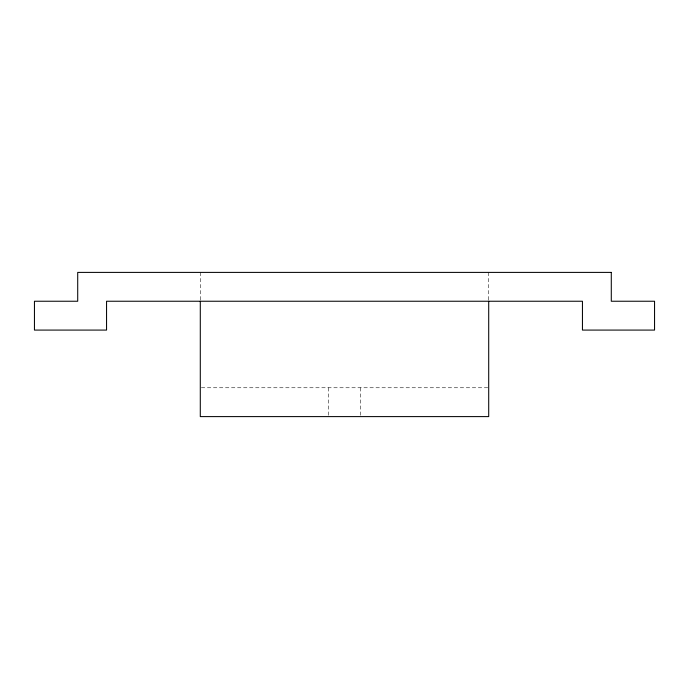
<?xml version="1.0" encoding="UTF-8"?>
<svg xmlns="http://www.w3.org/2000/svg" width="689" height="689" viewBox="0 0 689 689"><rect width="100%" height="100%" fill="white"/><g stroke="black" fill="none" stroke-linecap="round" stroke-linejoin="round"><path stroke-width="0.52" stroke-dasharray="3.44 2.58" d="M201.369 387.761L488.708 387.761M488.708 272.396L488.708 300.171M360.364 387.761L360.364 415.536M328.636 387.761L328.636 415.536M200.292 272.396L200.292 300.171"/><path stroke-width="1.03" d="M488.708 301.239L488.708 416.604L200.292 416.604L200.292 301.239M611.289 272.396L77.711 272.396L77.711 301.239L34.45 301.239L34.45 330.083L106.554 330.083L106.554 301.239L582.446 301.239L582.446 330.083L654.55 330.083L654.55 301.239L611.289 301.239L611.289 272.396"/></g></svg>
